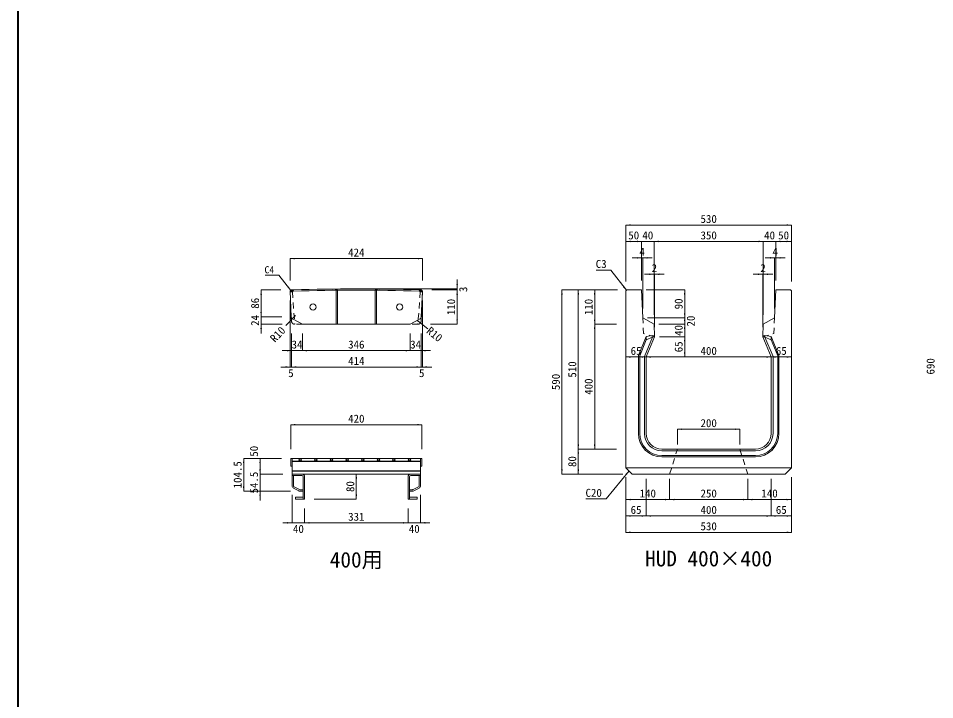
# Model space of a CAD drawing. Units: millimetres at full size. Extents: x 127218 to 153459, y 69919 to 78768.
# Drawn here: x 141609 to 144544, y 72101 to 74283 of the extents above; entities that cross this region are included whole.
import ezdxf
from ezdxf.enums import TextEntityAlignment as Align

# ---------------------------------------------------------------- set-up
doc = ezdxf.new("R2010")
doc.units = ezdxf.units.MM
doc.header["$LTSCALE"] = 25
doc.linetypes.add('USER1', pattern=[2, 1, -1])
doc.linetypes.add('USER2', pattern=[1.35, 0.75, -0.6])
for name, color, linetype, lineweight in [('0_2', 7, 'USER1', 9), ('かさ上げ材', 3, 'Continuous', 9), ('グレーチング', 7, 'Continuous', 5), ('図枠', 7, 'Continuous', 5), ('寸法線', 7, 'Continuous', 9), ('引出線', 4, 'Continuous', 9), ('本体', 2, 'Continuous', 13), ('目地', 102, 'Continuous', 5)]:
    doc.layers.add(name, color=color, linetype=linetype, lineweight=lineweight)
doc.layers.add('文字', color=7, linetype='Continuous')
doc.styles.add('ＭＳ ゴシック', font='')
doc.styles.get('ＭＳ ゴシック').set_extended_font_data('MS Gothic')

# ---------------------------------------------------------------- blocks, each defined once
blk = doc.blocks.new('filled_arrow')
at = {"color": 0, "linetype": 'Continuous', "lineweight": -2}
blk.add_solid([(7.5, 1.25), (0, 0), (7.5, -1.25)], dxfattribs=at)

msp = doc.modelspace()

# ---------------------------------------------------------------- linework, layer by layer
at = {"layer": '0_2', "linetype": 'Continuous'}
for p, q in [((142493.36, 73327.96), (142465.94, 73298.84)), ((142889.09, 73313.46), (142920.36, 73288.51))]:
    msp.add_line(p, q, dxfattribs=at)
at = {"layer": 'かさ上げ材'}
for p, q in [((142517.05, 72818.96), (142486.05, 72818.96)), ((142866.05, 72818.96), (142897.05, 72818.96)), ((142509.06, 72773.98), (142490.81, 72783.68)), ((142490.82, 72778.58), (142506.94, 72770.01)), ((142874.04, 72773.98), (142892.28, 72783.68)), ((142892.27, 72778.58), (142876.15, 72770.01)), ((142521.55, 72773.46), (142511.17, 72773.46)), ((142511.17, 72768.96), (142521.55, 72768.96)), ((142861.55, 72773.46), (142871.92, 72773.46)), ((142871.92, 72768.96), (142861.55, 72768.96))]:
    msp.add_line(p, q, dxfattribs=at)
for points in [[(142486.05, 72818.96), (142486.05, 72823.46), (142517.05, 72823.46)], [(142490.55, 72784.13), (142490.55, 72818.96), (142486.05, 72818.96), (142486.05, 72786.53)], [(142526.05, 72814.46), (142526.05, 72743.46), (142521.55, 72743.46), (142521.55, 72814.46)], [(142857.05, 72814.46), (142857.05, 72743.46), (142861.55, 72743.46), (142861.55, 72814.46)], [(142897.05, 72818.96), (142897.05, 72823.46), (142866.05, 72823.46)], [(142892.55, 72784.13), (142892.55, 72818.96), (142897.05, 72818.96), (142897.05, 72786.53)]]:
    msp.add_lwpolyline(points, dxfattribs=at)
for points in [[(142496.55, 72749.46), (142521.55, 72749.46), (142521.55, 72743.46), (142496.55, 72743.46)], [(142886.55, 72743.46), (142861.55, 72743.46), (142861.55, 72749.46), (142886.55, 72749.46)]]:
    msp.add_lwpolyline(points, close=True, dxfattribs=at)
for centre, radius, start, end in [((142517.05, 72814.46), 9, 0, 90), ((142517.05, 72814.46), 4.5, 0, 90), ((142866.05, 72814.46), 9, 90, 180), ((142866.05, 72814.46), 4.5, 90, 180), ((142495.05, 72786.53), 9, 180, 242.00152), ((142491.05, 72784.13), 0.5, 180, 242.00152), ((142888.05, 72786.53), 9, 297.99848, 0), ((142892.05, 72784.13), 0.5, 297.99848, 0), ((142511.17, 72777.96), 9, 242.00152, 270), ((142511.17, 72777.96), 4.5, 241.9949, 270), ((142871.92, 72777.96), 4.5, 270, 298.0051), ((142871.92, 72777.96), 9, 270, 297.99848)]:
    msp.add_arc(centre, radius, start, end, dxfattribs=at)
at = {"layer": 'グレーチング'}
for p, q in [((142897.05, 72865.26), (142486.05, 72865.26)), ((142897.05, 72863.76), (142486.05, 72863.76)), ((142897.05, 72833.96), (142486.05, 72833.96)), ((142897.05, 72832.46), (142486.05, 72832.46))]:
    msp.add_line(p, q, dxfattribs=at)
at = {"layer": 'グレーチング', "lineweight": 9}
for points in [[(142486.05, 72848.46), (142481.55, 72848.46), (142481.55, 72873.46), (142486.05, 72873.46)], [(142897.05, 72873.46), (142901.55, 72873.46), (142901.55, 72848.46), (142897.05, 72848.46)]]:
    msp.add_lwpolyline(points, dxfattribs=at)
at = {"layer": 'グレーチング', "lineweight": 13}
msp.add_lwpolyline([(142897.05, 72823.46), (142897.05, 72873.46), (142486.05, 72873.46), (142486.05, 72823.46)], close=True, dxfattribs=at)
at = {"layer": 'グレーチング'}
for points in [[(142512.05, 72864.97), (142507.8, 72869.21), (142512.05, 72873.46), (142516.29, 72869.21)], [(142566.29, 72869.21), (142562.05, 72873.46), (142557.8, 72869.21), (142562.05, 72864.97)], [(142616.29, 72869.21), (142612.05, 72873.46), (142607.8, 72869.21), (142612.05, 72864.97)], [(142662.05, 72864.97), (142657.8, 72869.21), (142662.05, 72873.46), (142666.29, 72869.21)], [(142716.29, 72869.21), (142712.05, 72873.46), (142707.8, 72869.21), (142712.05, 72864.97)], [(142762.05, 72864.97), (142757.8, 72869.21), (142762.05, 72873.46), (142766.29, 72869.21)], [(142812.05, 72864.97), (142807.8, 72869.21), (142812.05, 72873.46), (142816.29, 72869.21)], [(142866.29, 72869.21), (142862.05, 72873.46), (142857.8, 72869.21), (142862.05, 72864.97)]]:
    msp.add_lwpolyline(points, close=True, dxfattribs=at)
at = {"layer": '図枠', "lineweight": 40}
msp.add_line((141609.12, 70069.05), (141609.12, 78169.05), dxfattribs=at)
at = {"layer": '寸法線'}
for p, q in [((143554.93, 73620.96), (144084.93, 73620.96)), ((143554.93, 73440.46), (143554.93, 73620.96)), ((144084.93, 73440.46), (144084.93, 73620.96)), ((143604.93, 73568.46), (143554.93, 73568.46)), ((143554.93, 73440.46), (143554.93, 73568.46)), ((143674.93, 73568.46), (143574.93, 73568.46)), ((143604.93, 73443.46), (143604.93, 73568.46)), ((143604.93, 73443.46), (143604.93, 73568.46)), ((143994.93, 73568.46), (143644.93, 73568.46)), ((143644.93, 73333.46), (143644.93, 73568.46)), ((143644.93, 73333.46), (143644.93, 73568.46)), ((144064.93, 73568.46), (143964.93, 73568.46)), ((143994.93, 73333.46), (143994.93, 73568.46)), ((143994.93, 73333.46), (143994.93, 73568.46)), ((144084.93, 73568.46), (144034.93, 73568.46)), ((144034.93, 73443.46), (144034.93, 73568.46)), ((144034.93, 73443.46), (144034.93, 73568.46)), ((144084.93, 73440.46), (144084.93, 73568.46)), ((142479.55, 73513.56), (142903.55, 73513.56)), ((142479.55, 73443.46), (142479.55, 73513.56)), ((142903.55, 73443.46), (142903.55, 73513.56)), ((143638.93, 73515.96), (143574.93, 73515.96)), ((143604.93, 73443.46), (143604.93, 73515.96)), ((143608.93, 73353.46), (143608.93, 73515.96)), ((144000.93, 73515.96), (144064.93, 73515.96)), ((144030.93, 73353.46), (144030.93, 73515.96)), ((144034.93, 73443.46), (144034.93, 73515.96)), ((143676.93, 73463.46), (143614.93, 73463.46)), ((143644.93, 73333.46), (143644.93, 73463.46)), ((143646.93, 73293.46), (143646.93, 73463.46)), ((143962.93, 73463.46), (144024.93, 73463.46)), ((143992.93, 73293.46), (143992.93, 73463.46)), ((143994.93, 73333.46), (143994.93, 73463.46)), ((143014.44, 73446.46), (143014.44, 73383.46)), ((142386.66, 73413.46), (142386.66, 73327.52)), ((142449.55, 73413.46), (142386.66, 73413.46)), ((142721.55, 73416.46), (143014.44, 73416.46)), ((142933.55, 73413.46), (143014.44, 73413.46)), ((142933.55, 73413.46), (143014.44, 73413.46)), ((143014.44, 73413.46), (143014.44, 73303.46)), ((143349.93, 72823.46), (143349.93, 73413.46)), ((143527.93, 73413.46), (143349.93, 73413.46)), ((143402.43, 73413.46), (143402.43, 72903.46)), ((143527.93, 73413.46), (143402.43, 73413.46)), ((143454.93, 73413.46), (143454.93, 73303.46)), ((143527.93, 73413.46), (143454.93, 73413.46)), ((143619.93, 73413.46), (143743.19, 73413.46)), ((143743.19, 73413.46), (143743.19, 73323.46)), ((142479.72, 73379.46), (142479.72, 73166.38)), ((142903.37, 73379.46), (142903.37, 73166.38)), ((142386.66, 73357.52), (142386.66, 73273.46)), ((143743.19, 73273.46), (143743.19, 73353.46)), ((142453.37, 73327.52), (142386.66, 73327.52)), ((142453.37, 73327.52), (142386.66, 73327.52)), ((143623.93, 73323.46), (143743.19, 73323.46)), ((143623.93, 73323.46), (143743.19, 73323.46)), ((143743.19, 73333.46), (143743.19, 73233.46)), ((142454.44, 73303.46), (142386.66, 73303.46)), ((142928.66, 73303.46), (143014.44, 73303.46)), ((143454.93, 73303.46), (143454.93, 72903.46)), ((143524.93, 73303.46), (143454.93, 73303.46)), ((143524.93, 73303.46), (143454.93, 73303.46)), ((143659.93, 73303.46), (143743.19, 73303.46)), ((143659.93, 73303.46), (143743.19, 73303.46)), ((142484.44, 73273.46), (142484.44, 73218.88)), ((142484.44, 73273.46), (142484.44, 73166.38)), ((142484.44, 73273.46), (142484.44, 73166.38)), ((142518.83, 73273.46), (142518.83, 73218.88)), ((142518.83, 73273.46), (142518.83, 73218.88)), ((142864.27, 73273.46), (142864.27, 73218.88)), ((142864.27, 73273.46), (142864.27, 73218.88)), ((142898.66, 73273.46), (142898.66, 73218.88)), ((142898.66, 73273.46), (142898.66, 73166.38)), ((142898.66, 73273.46), (142898.66, 73166.38)), ((143661.93, 73263.46), (143743.19, 73263.46)), ((143661.93, 73263.46), (143743.19, 73263.46)), ((143743.19, 73263.46), (143743.19, 73198.46)), ((142454.44, 73218.88), (142548.83, 73218.88)), ((142518.83, 73218.88), (142864.27, 73218.88)), ((142834.27, 73218.88), (142928.66, 73218.88)), ((143619.93, 73198.46), (143554.93, 73198.46)), ((143619.93, 73198.46), (144019.93, 73198.46)), ((143634.93, 73198.46), (143743.19, 73198.46)), ((144019.93, 73198.46), (144084.93, 73198.46)), ((142449.72, 73166.38), (142514.44, 73166.38)), ((142484.44, 73166.38), (142898.66, 73166.38)), ((142868.66, 73166.38), (142933.37, 73166.38)), ((142481.55, 72981.51), (142901.55, 72981.51)), ((142481.55, 72903.46), (142481.55, 72981.51)), ((142901.55, 72903.46), (142901.55, 72981.51)), ((143919.93, 72967.19), (143719.93, 72967.19)), ((143719.93, 72918.46), (143719.93, 72967.19)), ((143919.93, 72918.46), (143919.93, 72967.19)), ((143402.43, 72903.46), (143402.43, 72823.46)), ((143524.93, 72903.46), (143402.43, 72903.46)), ((143524.93, 72903.46), (143402.43, 72903.46)), ((143524.93, 72903.46), (143454.93, 72903.46)), ((142330.79, 72873.46), (142330.79, 72768.96)), ((142451.55, 72873.46), (142330.79, 72873.46)), ((142383.29, 72873.46), (142383.29, 72823.46)), ((142451.55, 72873.46), (142383.29, 72873.46)), ((142383.29, 72853.46), (142383.29, 72738.96)), ((142456.05, 72823.46), (142383.29, 72823.46)), ((142456.05, 72823.46), (142383.29, 72823.46)), ((142547.05, 72823.46), (142691.55, 72823.46)), ((142691.55, 72823.46), (142691.55, 72743.46)), ((143544.93, 72823.46), (143349.93, 72823.46)), ((143544.93, 72823.46), (143402.43, 72823.46)), ((143554.93, 72813.46), (143554.93, 72689.38)), ((143554.93, 72813.46), (143554.93, 72636.88)), ((143554.93, 72813.46), (143554.93, 72741.88)), ((143619.93, 72808.46), (143619.93, 72689.38)), ((143694.93, 72808.46), (143694.93, 72741.88)), ((143944.93, 72808.46), (143944.93, 72741.88)), ((144019.93, 72808.46), (144019.93, 72689.38)), ((144084.93, 72813.46), (144084.93, 72689.38)), ((144084.93, 72813.46), (144084.93, 72636.88)), ((144084.93, 72813.46), (144084.93, 72741.88)), ((143619.93, 72793.46), (143619.93, 72689.38)), ((143694.93, 72793.46), (143694.93, 72741.88)), ((143944.93, 72793.46), (143944.93, 72741.88)), ((144019.93, 72793.46), (144019.93, 72689.38)), ((142481.17, 72768.96), (142330.79, 72768.96)), ((142481.17, 72768.96), (142383.29, 72768.96)), ((142486.05, 72756.53), (142486.05, 72667.34)), ((142897.05, 72756.53), (142897.05, 72667.34)), ((142556.05, 72743.46), (142691.55, 72743.46)), ((143554.93, 72741.88), (143694.93, 72741.88)), ((143944.93, 72741.88), (143694.93, 72741.88)), ((143944.93, 72741.88), (144084.93, 72741.88)), ((142526.05, 72713.46), (142526.05, 72667.34)), ((142526.05, 72713.46), (142526.05, 72667.34)), ((142857.05, 72713.46), (142857.05, 72667.34)), ((142857.05, 72713.46), (142857.05, 72667.34)), ((143554.93, 72689.38), (143619.93, 72689.38)), ((143619.93, 72689.38), (144019.93, 72689.38)), ((144019.93, 72689.38), (144084.93, 72689.38)), ((142456.05, 72667.34), (142556.05, 72667.34)), ((142857.05, 72667.34), (142526.05, 72667.34)), ((142827.05, 72667.34), (142927.05, 72667.34)), ((143554.93, 72636.88), (144084.93, 72636.88))]:
    msp.add_line(p, q, dxfattribs=at)
at = {"layer": '引出線'}
for points in [[(142481.64, 73411.46), (142443.44, 73460.33), (142399.57, 73460.33)], [(143556.43, 73411.96), (143506.55, 73476.83), (143459.89, 73476.83)], [(143564.93, 72833.46), (143491.63, 72743.86), (143426.74, 72743.86)]]:
    msp.add_lwpolyline(points, dxfattribs=at)
at = {"layer": '本体', "lineweight": 5}
for p, q in [((142479.72, 73409.46), (142490.55, 73409.46)), ((142892.55, 73409.46), (142903.37, 73409.46))]:
    msp.add_line(p, q, dxfattribs=at)
at = {"layer": '本体'}
for p, q in [((142483.37, 73327.52), (142479.72, 73409.46)), ((142864.27, 73303.46), (142518.83, 73303.46)), ((143969.93, 72903.46), (143669.93, 72903.46))]:
    msp.add_line(p, q, dxfattribs=at)
at = {"layer": '本体', "linetype": 'USER2', "lineweight": 9}
for p, q in [((142484.01, 73313.01), (142483.37, 73327.52)), ((142899.72, 73327.46), (142899.08, 73313.01)), ((142518.83, 73303.46), (142494, 73303.46)), ((142889.09, 73303.46), (142864.27, 73303.46))]:
    msp.add_line(p, q, dxfattribs=at)
at = {"layer": '本体', "lineweight": 9}
msp.add_line((143554.93, 72843.46), (144084.93, 72843.46), dxfattribs=at)
at = {"layer": '本体'}
for points in [[(142483.37, 73327.52), (142479.72, 73409.46), (142483.55, 73413.46), (142490.55, 73413.46)], [(142479.72, 73409.46), (142483.55, 73413.46), (142490.55, 73413.46)], [(142892.55, 73413.46), (142899.55, 73413.46), (142903.37, 73409.46), (142899.73, 73327.52)], [(142892.55, 73413.46), (142899.55, 73413.46), (142903.37, 73409.46), (142899.72, 73327.46)], [(143619.93, 72953.46), (143619.93, 73198.46), (143646.93, 73263.46), (143644.93, 73303.46), (143608.93, 73323.46), (143604.93, 73413.46), (143557.93, 73413.46), (143554.93, 73410.46), (143554.93, 72843.46), (143574.93, 72823.46)], [(143574.93, 72823.46), (144064.93, 72823.46), (144084.93, 72843.46), (144084.93, 73410.46), (144081.93, 73413.46), (144034.93, 73413.46), (144030.93, 73323.46), (143994.93, 73303.46), (143992.93, 73263.46), (144019.93, 73198.46), (144019.93, 72953.46)], [(142894.35, 73319.09), (142864.27, 73303.46), (142518.83, 73303.46), (142488.75, 73319.09)]]:
    msp.add_lwpolyline(points, dxfattribs=at)
at = {"layer": '本体', "linetype": 'USER2', "lineweight": 9}
for points in [[(142483.55, 73410.57), (142488.92, 73410.46), (142486.76, 73406.46), (142479.85, 73406.59)], [(142899.55, 73410.57), (142894.17, 73410.46), (142896.33, 73406.46), (142903.24, 73406.59)], [(143719.93, 72903.46), (143919.93, 72903.46), (143944.93, 72823.46), (143694.93, 72823.46)]]:
    msp.add_lwpolyline(points, close=True, dxfattribs=at)
for points in [[(142490.55, 73413.46), (142486.76, 73406.46), (142494.44, 73303.46)], [(142892.55, 73413.46), (142896.33, 73406.46), (142888.66, 73303.46)], [(143646.93, 73263.46), (143611.6, 73273.46), (143608.93, 73323.46)], [(143992.93, 73263.46), (144028.27, 73273.46), (144030.93, 73323.46)]]:
    msp.add_lwpolyline(points, dxfattribs=at)
at = {"layer": '本体', "lineweight": 9}
for points in [[(142626.55, 73303.46), (142626.55, 73412.14), (142624.49, 73416.12)], [(142631.55, 73303.46), (142631.55, 73412.19), (142629.49, 73416.17)], [(142751.55, 73303.46), (142751.55, 73412.19), (142753.61, 73416.17)], [(142756.55, 73303.46), (142756.55, 73412.14), (142758.61, 73416.12)]]:
    msp.add_lwpolyline(points, dxfattribs=at)
at = {"layer": '本体', "lineweight": 5}
for centre in [(142553.14, 73358.46), (142829.96, 73358.46)]:
    msp.add_circle(centre, 10, dxfattribs=at)
at = {"layer": '本体'}
for centre, radius, start, end in [((142691.55, 66681.46), 6735, 88.28981, 91.71019), ((142691.55, 66681.46), 6735, 88.28981, 91.71019), ((142493.36, 73327.96), 10, 182.5448, 242.5448), ((142889.74, 73327.96), 10, 297.4552, 357.4552), ((143669.93, 72953.46), 50, 180, 270), ((143969.93, 72953.46), 50, 270, 0)]:
    msp.add_arc(centre, radius, start, end, dxfattribs=at)
at = {"layer": '本体', "lineweight": 5}
msp.add_arc((142691.55, 66677.46), 6735, 88.28981, 91.71019, dxfattribs=at)
at = {"layer": '本体', "linetype": 'USER2', "lineweight": 9}
for centre, start, end in [((142494, 73313.46), 182.5448, 270), ((142889.09, 73313.46), 270, 357.4552)]:
    msp.add_arc(centre, 10, start, end, dxfattribs=at)
at = {"layer": '目地'}
for p, q in [((143620.05, 73263.92), (143620.18, 73253.8)), ((143639.94, 73262.26), (143646.93, 73263.46)), ((143999.93, 73262.26), (143992.93, 73263.46)), ((144019.81, 73263.92), (144019.68, 73253.8)), ((144025.93, 73199.65), (144025.93, 72953.46)), ((143969.93, 72903.46), (143669.93, 72903.46)), ((143969.93, 72897.46), (143669.93, 72897.46)), ((143669.93, 72882.46), (143969.93, 72882.46)), ((143669.93, 72878.46), (143969.93, 72878.46))]:
    msp.add_line(p, q, dxfattribs=at)
for points in [[(143646.93, 73263.46), (143646.68, 73268.49), (143620.05, 73263.92), (143594.93, 73203.44), (143594.93, 72953.46)], [(143613.93, 72953.46), (143613.93, 73199.65), (143639.94, 73262.26), (143620.18, 73253.8), (143598.93, 73202.65), (143598.93, 72953.46)], [(143619.93, 72953.46), (143619.93, 73198.46), (143646.93, 73263.46)], [(144044.93, 72953.46), (144044.93, 73203.44), (144019.81, 73263.92), (143993.18, 73268.49), (143992.93, 73263.46), (144019.93, 73198.46), (144019.93, 72953.46)], [(144040.93, 72953.46), (144040.93, 73202.65), (144019.68, 73253.8), (143999.93, 73262.26), (144025.93, 73199.65)]]:
    msp.add_lwpolyline(points, dxfattribs=at)
for centre, radius, start, end in [((143669.93, 72953.46), 75, 180, 270), ((143669.93, 72953.46), 71, 180, 270), ((143669.93, 72953.46), 56, 180, 270), ((143669.93, 72953.46), 50, 180, 270), ((143969.93, 72953.46), 75, 270, 0), ((143969.93, 72953.46), 50, 270, 0), ((143969.93, 72953.46), 56, 270, 0), ((143969.93, 72953.46), 71, 270, 0)]:
    msp.add_arc(centre, radius, start, end, dxfattribs=at)

# ---------------------------------------------------------------- block references
at = {"layer": '0_2', "xscale": 2, "yscale": 2}
for p, rotation in [((142486.5, 73320.68), 46.7), ((142896.91, 73307.22), 141.4)]:
    msp.add_blockref('filled_arrow', p, dxfattribs=dict(at, rotation=rotation))
at = {"layer": '寸法線', "xscale": 2, "yscale": 2}
for p in [(143554.93, 73620.96), (143554.93, 73568.46), (143644.93, 73568.46), (143644.93, 73568.46), (144034.93, 73568.46), (144034.93, 73568.46), (142479.55, 73513.56), (143608.93, 73515.96), (144034.93, 73515.96), (143646.93, 73463.46), (143994.93, 73463.46), (142518.83, 73218.88), (142518.83, 73218.88), (142898.66, 73218.88), (143554.93, 73198.46), (143619.93, 73198.46), (144019.93, 73198.46), (142484.44, 73166.38), (142484.44, 73166.38), (142903.37, 73166.38), (142481.55, 72981.51), (143719.93, 72967.19), (143554.93, 72741.88), (143694.93, 72741.88), (143944.93, 72741.88), (143554.93, 72689.38), (143619.93, 72689.38), (144019.93, 72689.38), (142526.05, 72667.34), (142526.05, 72667.34), (142897.05, 72667.34), (143554.93, 72636.88)]:
    msp.add_blockref('filled_arrow', p, dxfattribs=at)
for p, rotation in [((144084.93, 73620.96), 180), ((143604.93, 73568.46), 180), ((143604.93, 73568.46), 180), ((143994.93, 73568.46), 180), ((143994.93, 73568.46), 180), ((144084.93, 73568.46), 180), ((142903.55, 73513.56), 180), ((143604.93, 73515.96), 180), ((144030.93, 73515.96), 180), ((143644.93, 73463.46), 180), ((143992.93, 73463.46), 180), ((143014.44, 73416.46), 90), ((142386.66, 73413.46), 270), ((143014.44, 73413.46), 270), ((143014.44, 73413.46), 270), ((143349.93, 73413.46), 270), ((143402.43, 73413.46), 270), ((143454.93, 73413.46), 270), ((143743.19, 73413.46), 270), ((142386.66, 73327.52), 90), ((142386.66, 73327.52), 90), ((143743.19, 73323.46), 90), ((143743.19, 73323.46), 90), ((143014.44, 73303.46), 90), ((143454.93, 73303.46), 90), ((143743.19, 73303.46), 90), ((142386.66, 73303.46), 270), ((143454.93, 73303.46), 270), ((143743.19, 73303.46), 270), ((143743.19, 73263.46), 270), ((143743.19, 73263.46), 270), ((142484.44, 73218.88), 180), ((142864.27, 73218.88), 180), ((142864.27, 73218.88), 180), ((143619.93, 73198.46), 180), ((143743.19, 73198.46), 90), ((144019.93, 73198.46), 180), ((144084.93, 73198.46), 180), ((142479.72, 73166.38), 180), ((142898.66, 73166.38), 180), ((142898.66, 73166.38), 180), ((142901.55, 72981.51), 180), ((143919.93, 72967.19), 180), ((143402.43, 72903.46), 90), ((143402.43, 72903.46), 270), ((143454.93, 72903.46), 90), ((142330.79, 72873.46), 270), ((142383.29, 72873.46), 270), ((142383.29, 72823.46), 90), ((142383.29, 72823.46), 90), ((143349.93, 72823.46), 90), ((143402.43, 72823.46), 90), ((142691.55, 72823.46), 270), ((142330.79, 72768.96), 90), ((142383.29, 72768.96), 270), ((142691.55, 72743.46), 90), ((143694.93, 72741.88), 180), ((143944.93, 72741.88), 180), ((144084.93, 72741.88), 180), ((143619.93, 72689.38), 180), ((144019.93, 72689.38), 180), ((144084.93, 72689.38), 180), ((142486.05, 72667.34), 180), ((142857.05, 72667.34), 180), ((142857.05, 72667.34), 180), ((144084.93, 72636.88), 180)]:
    msp.add_blockref('filled_arrow', p, dxfattribs=dict(at, rotation=rotation))
at = {"layer": '引出線', "xscale": 2, "yscale": 2}
for p, rotation in [((142481.64, 73411.46), 128), ((143556.43, 73411.96), 127.6), ((143564.93, 72833.46), 230.7)]:
    msp.add_blockref('filled_arrow', p, dxfattribs=dict(at, rotation=rotation))

# ---------------------------------------------------------------- texts
at = {"layer": '0_2', "style": 'ＭＳ ゴシック'}
for rotation, p in [(46.726, (142439.71, 73270.98)), (321.42, (142942.1, 73271.17))]:
    msp.add_text('R10', height=25.63, rotation=rotation, dxfattribs=at).set_placement(p, align=Align.MIDDLE_CENTER)
at = {"layer": '寸法線', "style": 'ＭＳ ゴシック'}
for s, p in [('530', (143819.93, 73640.46)), ('50', (143579.93, 73587.96)), ('40', (143624.93, 73587.96)), ('350', (143819.93, 73587.96)), ('40', (144014.93, 73587.96)), ('50', (144059.93, 73587.96)), ('424', (142691.55, 73533.06)), ('4', (143606.93, 73535.46)), ('4', (144032.93, 73535.46)), ('2', (143645.93, 73482.96)), ('2', (143993.93, 73482.96)), ('34', (142501.63, 73238.38)), ('346', (142691.55, 73238.38)), ('34', (142881.46, 73238.38)), ('65', (143587.43, 73217.96)), ('400', (143819.93, 73217.96)), ('65', (144052.43, 73217.96)), ('414', (142691.55, 73185.88)), ('5', (142482.08, 73146.88)), ('5', (142901.01, 73146.88)), ('420', (142691.55, 73001.01)), ('200', (143819.93, 72986.69)), ('140', (143624.93, 72761.38)), ('250', (143819.93, 72761.38)), ('140', (144014.93, 72761.38)), ('65', (143587.43, 72708.88)), ('400', (143819.93, 72708.88)), ('65', (144052.43, 72708.88)), ('331', (142691.55, 72686.84)), ('40', (142506.05, 72647.84)), ('40', (142877.05, 72647.84)), ('530', (143819.93, 72656.38))]:
    msp.add_text(s, height=25.63, dxfattribs=at).set_placement(p, align=Align.MIDDLE_CENTER)
for s, p in [('3', (143033.94, 73414.96)), ('86', (142367.16, 73370.49)), ('110', (142994.94, 73358.46)), ('110', (143435.43, 73358.46)), ('90', (143723.69, 73368.46)), ('24', (142367.16, 73315.49)), ('20', (143762.69, 73313.46)), ('40', (143723.69, 73283.46)), ('65', (143723.69, 73230.96)), ('690', (144530.43, 73168.46)), ('510', (143382.93, 73158.46)), ('590', (143330.43, 73118.46)), ('400', (143435.43, 73103.46)), ('50', (142363.79, 72896.53)), ('80', (143382.93, 72863.46)), ('104.5', (142311.29, 72821.21)), ('54.5', (142363.79, 72796.21)), ('80', (142672.05, 72783.46))]:
    msp.add_text(s, height=25.63, rotation=90, dxfattribs=at).set_placement(p, align=Align.MIDDLE_CENTER)
at = {"layer": '引出線', "style": 'ＭＳ ゴシック'}
msp.add_text('C4', height=22.79, dxfattribs=at).set_placement((142428.44, 73489.13), align=Align.TOP_RIGHT)
for s, p in [('C3', (143475.72, 73509.23)), ('C20', (143451.69, 72776.26))]:
    msp.add_text(s, height=25.63, dxfattribs=at).set_placement(p, align=Align.TOP_CENTER)
at = {"layer": '文字', "style": 'ＭＳ ゴシック'}
for s, p in [('400用', (142691.55, 72549.18)), ('HUD 400×400', (143819.93, 72552.79))]:
    msp.add_text(s, height=49.84, dxfattribs=at).set_placement(p, align=Align.MIDDLE_CENTER)

doc.saveas('drawing.dxf')
